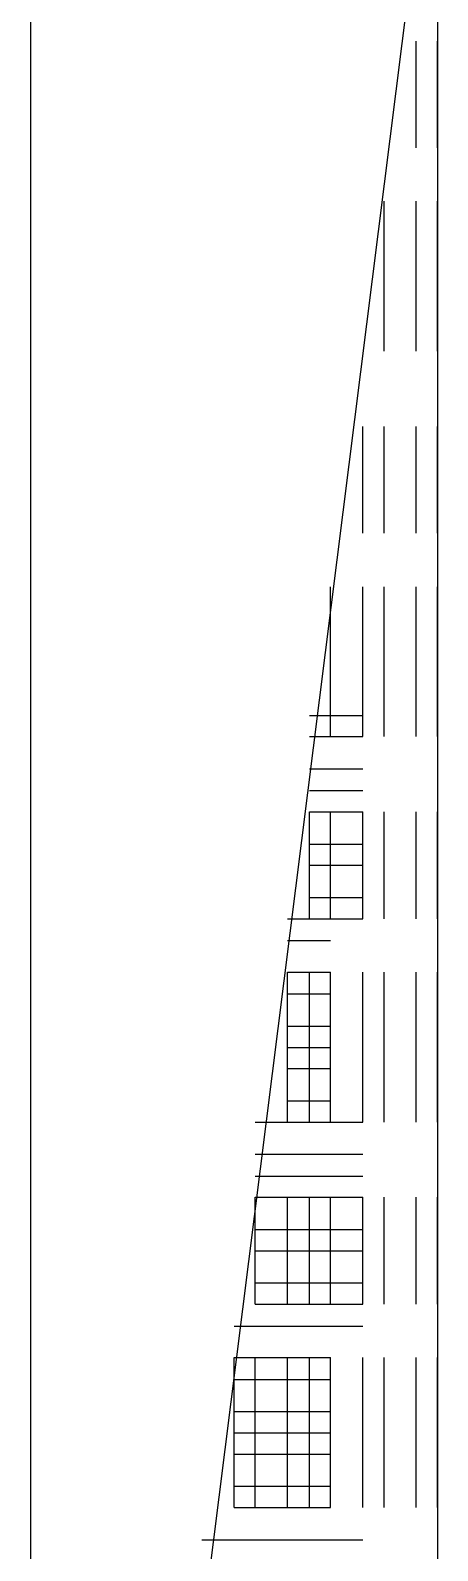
# Model space of a CAD drawing. Header units: millimetres. Extents: x 5 to 415, y 48 to 251.
# Drawn here: x 185.42 to 186.09, y 75.124 to 77.629 of the extents above; entities that cross this region are included whole.
import ezdxf

# ---------------------------------------------------------------- set-up
doc = ezdxf.new("R2010")
doc.units = ezdxf.units.MM
doc.layers.add('P', color=7, linetype='Continuous')

msp = doc.modelspace()

# ---------------------------------------------------------------- linework, layer by layer
at = {"layer": 'P'}
for points in [[(185.42, 78.07), (185.42, 72.743)], [(185.42, 72.743), (186.09, 78.07)], [(186.09, 78.07), (186.09, 72.743)], [(186.055, 77.523), (186.055, 77.611)], [(186.055, 77.523), (186.055, 77.611)], [(186.055, 77.523), (186.055, 77.611)], [(186.09, 77.523), (186.09, 77.611)], [(186.09, 77.523), (186.09, 77.611)], [(186.055, 77.435), (186.055, 77.523)], [(186.055, 77.435), (186.055, 77.523)], [(186.055, 77.435), (186.055, 77.523)], [(186.055, 77.435), (186.055, 77.523)], [(186.09, 77.435), (186.09, 77.523)], [(186.09, 77.435), (186.09, 77.523)], [(186.002, 77.258), (186.002, 77.347)], [(186.002, 77.258), (186.002, 77.347)], [(186.055, 77.258), (186.055, 77.347)], [(186.055, 77.258), (186.055, 77.347)], [(186.055, 77.258), (186.055, 77.347)], [(186.055, 77.258), (186.055, 77.347)], [(186.09, 77.258), (186.09, 77.347)], [(186.09, 77.258), (186.09, 77.347)], [(186.002, 77.188), (186.002, 77.258)], [(186.002, 77.188), (186.002, 77.258)], [(186.002, 77.188), (186.002, 77.258)], [(186.055, 77.188), (186.055, 77.258)], [(186.055, 77.188), (186.055, 77.258)], [(186.055, 77.188), (186.055, 77.258)], [(186.055, 77.188), (186.055, 77.258)], [(186.09, 77.188), (186.09, 77.258)], [(186.09, 77.188), (186.09, 77.258)], [(186.002, 77.1), (186.002, 77.188)], [(186.002, 77.1), (186.002, 77.188)], [(186.002, 77.1), (186.002, 77.188)], [(186.002, 77.1), (186.002, 77.188)], [(186.055, 77.1), (186.055, 77.188)], [(186.055, 77.1), (186.055, 77.188)], [(186.055, 77.1), (186.055, 77.188)], [(186.055, 77.1), (186.055, 77.188)], [(186.09, 77.1), (186.09, 77.188)], [(186.09, 77.1), (186.09, 77.188)], [(185.967, 76.888), (185.967, 76.976)], [(185.967, 76.888), (185.967, 76.976)], [(186.002, 76.888), (186.002, 76.976)], [(186.002, 76.888), (186.002, 76.976)], [(186.002, 76.888), (186.002, 76.976)], [(186.002, 76.888), (186.002, 76.976)], [(186.055, 76.888), (186.055, 76.976)], [(186.055, 76.888), (186.055, 76.976)], [(186.055, 76.888), (186.055, 76.976)], [(186.055, 76.888), (186.055, 76.976)], [(186.09, 76.888), (186.09, 76.976)], [(186.09, 76.888), (186.09, 76.976)], [(185.967, 76.8), (185.967, 76.888)], [(185.967, 76.8), (185.967, 76.888)], [(185.967, 76.8), (185.967, 76.888)], [(186.002, 76.8), (186.002, 76.888)], [(186.002, 76.8), (186.002, 76.888)], [(186.002, 76.8), (186.002, 76.888)], [(186.002, 76.8), (186.002, 76.888)], [(186.055, 76.8), (186.055, 76.888)], [(186.055, 76.8), (186.055, 76.888)], [(186.055, 76.8), (186.055, 76.888)], [(186.055, 76.8), (186.055, 76.888)], [(186.09, 76.8), (186.09, 76.888)], [(186.09, 76.8), (186.09, 76.888)], [(185.914, 76.623), (185.914, 76.712)], [(185.914, 76.623), (185.914, 76.712)], [(185.967, 76.623), (185.967, 76.712)], [(185.967, 76.623), (185.967, 76.712)], [(185.967, 76.623), (185.967, 76.712)], [(186.002, 76.623), (186.002, 76.712)], [(186.002, 76.623), (186.002, 76.712)], [(186.002, 76.623), (186.002, 76.712)], [(186.002, 76.623), (186.002, 76.712)], [(186.055, 76.623), (186.055, 76.712)], [(186.055, 76.623), (186.055, 76.712)], [(186.055, 76.623), (186.055, 76.712)], [(186.055, 76.623), (186.055, 76.712)], [(186.09, 76.623), (186.09, 76.712)], [(186.09, 76.623), (186.09, 76.712)], [(185.914, 76.553), (185.914, 76.623)], [(185.914, 76.553), (185.914, 76.623)], [(185.914, 76.553), (185.914, 76.623)], [(185.967, 76.553), (185.967, 76.623)], [(185.967, 76.553), (185.967, 76.623)], [(185.967, 76.553), (185.967, 76.623)], [(186.002, 76.553), (186.002, 76.623)], [(186.002, 76.553), (186.002, 76.623)], [(186.002, 76.553), (186.002, 76.623)], [(186.002, 76.553), (186.002, 76.623)], [(186.055, 76.553), (186.055, 76.623)], [(186.055, 76.553), (186.055, 76.623)], [(186.055, 76.553), (186.055, 76.623)], [(186.055, 76.553), (186.055, 76.623)], [(186.09, 76.553), (186.09, 76.623)], [(186.09, 76.553), (186.09, 76.623)], [(185.914, 76.465), (185.914, 76.553)], [(185.914, 76.465), (185.914, 76.553)], [(185.914, 76.465), (185.914, 76.553)], [(185.914, 76.465), (185.914, 76.553)], [(185.967, 76.465), (185.967, 76.553)], [(185.967, 76.465), (185.967, 76.553)], [(185.967, 76.465), (185.967, 76.553)], [(186.002, 76.465), (186.002, 76.553)], [(186.002, 76.465), (186.002, 76.553)], [(186.002, 76.465), (186.002, 76.553)], [(186.002, 76.465), (186.002, 76.553)], [(186.055, 76.465), (186.055, 76.553)], [(186.055, 76.465), (186.055, 76.553)], [(186.055, 76.465), (186.055, 76.553)], [(186.055, 76.465), (186.055, 76.553)], [(186.09, 76.465), (186.09, 76.553)], [(186.09, 76.465), (186.09, 76.553)], [(185.879, 76.5), (185.967, 76.5)], [(185.879, 76.5), (185.967, 76.5)], [(185.879, 76.465), (185.967, 76.465)], [(185.879, 76.465), (185.967, 76.465)], [(185.879, 76.465), (185.967, 76.465)], [(185.879, 76.465), (185.967, 76.465)], [(185.879, 76.412), (185.967, 76.412)], [(185.879, 76.412), (185.967, 76.412)], [(185.879, 76.412), (185.967, 76.412)], [(185.879, 76.412), (185.967, 76.412)], [(185.879, 76.376), (185.967, 76.376)], [(185.879, 76.376), (185.967, 76.376)], [(185.879, 76.376), (185.967, 76.376)], [(185.879, 76.253), (185.879, 76.341)], [(185.879, 76.253), (185.879, 76.341)], [(185.879, 76.253), (185.879, 76.341)], [(185.879, 76.341), (185.967, 76.341)], [(185.879, 76.341), (185.967, 76.341)], [(185.879, 76.341), (185.967, 76.341)], [(185.879, 76.341), (185.967, 76.341)], [(185.914, 76.253), (185.914, 76.341)], [(185.914, 76.253), (185.914, 76.341)], [(185.914, 76.253), (185.914, 76.341)], [(185.914, 76.253), (185.914, 76.341)], [(185.967, 76.253), (185.967, 76.341)], [(185.967, 76.253), (185.967, 76.341)], [(185.967, 76.253), (185.967, 76.341)], [(186.002, 76.253), (186.002, 76.341)], [(186.002, 76.253), (186.002, 76.341)], [(186.002, 76.253), (186.002, 76.341)], [(186.002, 76.253), (186.002, 76.341)], [(186.055, 76.253), (186.055, 76.341)], [(186.055, 76.253), (186.055, 76.341)], [(186.055, 76.253), (186.055, 76.341)], [(186.055, 76.253), (186.055, 76.341)], [(186.09, 76.253), (186.09, 76.341)], [(186.09, 76.253), (186.09, 76.341)], [(185.879, 76.288), (185.967, 76.288)], [(185.879, 76.288), (185.967, 76.288)], [(185.879, 76.288), (185.967, 76.288)], [(185.879, 76.288), (185.967, 76.288)], [(185.879, 76.165), (185.879, 76.253)], [(185.879, 76.165), (185.879, 76.253)], [(185.879, 76.165), (185.879, 76.253)], [(185.879, 76.253), (185.967, 76.253)], [(185.879, 76.253), (185.967, 76.253)], [(185.879, 76.253), (185.967, 76.253)], [(185.879, 76.253), (185.967, 76.253)], [(185.914, 76.165), (185.914, 76.253)], [(185.914, 76.165), (185.914, 76.253)], [(185.914, 76.165), (185.914, 76.253)], [(185.914, 76.165), (185.914, 76.253)], [(185.967, 76.165), (185.967, 76.253)], [(185.967, 76.165), (185.967, 76.253)], [(185.967, 76.165), (185.967, 76.253)], [(186.002, 76.165), (186.002, 76.253)], [(186.002, 76.165), (186.002, 76.253)], [(186.002, 76.165), (186.002, 76.253)], [(186.002, 76.165), (186.002, 76.253)], [(186.055, 76.165), (186.055, 76.253)], [(186.055, 76.165), (186.055, 76.253)], [(186.055, 76.165), (186.055, 76.253)], [(186.055, 76.165), (186.055, 76.253)], [(186.09, 76.165), (186.09, 76.253)], [(186.09, 76.165), (186.09, 76.253)], [(185.879, 76.2), (185.967, 76.2)], [(185.879, 76.2), (185.967, 76.2)], [(185.879, 76.2), (185.967, 76.2)], [(185.879, 76.2), (185.967, 76.2)], [(185.843, 76.165), (185.914, 76.165)], [(185.843, 76.165), (185.914, 76.165)], [(185.879, 76.165), (185.967, 76.165)], [(185.879, 76.165), (185.967, 76.165)], [(185.843, 76.129), (185.914, 76.129)], [(185.843, 76.129), (185.914, 76.129)], [(185.843, 76.129), (185.914, 76.129)], [(185.843, 76.129), (185.914, 76.129)], [(185.843, 75.988), (185.843, 76.077)], [(185.843, 76.077), (185.914, 76.077)], [(185.843, 76.077), (185.914, 76.077)], [(185.843, 76.077), (185.914, 76.077)], [(185.879, 75.988), (185.879, 76.077)], [(185.879, 75.988), (185.879, 76.077)], [(185.879, 75.988), (185.879, 76.077)], [(185.879, 75.988), (185.879, 76.077)], [(185.914, 75.988), (185.914, 76.077)], [(185.914, 75.988), (185.914, 76.077)], [(185.914, 75.988), (185.914, 76.077)], [(185.914, 75.988), (185.914, 76.077)], [(185.967, 75.988), (185.967, 76.077)], [(185.967, 75.988), (185.967, 76.077)], [(185.967, 75.988), (185.967, 76.077)], [(186.002, 75.988), (186.002, 76.077)], [(186.002, 75.988), (186.002, 76.077)], [(186.002, 75.988), (186.002, 76.077)], [(186.002, 75.988), (186.002, 76.077)], [(186.055, 75.988), (186.055, 76.077)], [(186.055, 75.988), (186.055, 76.077)], [(186.055, 75.988), (186.055, 76.077)], [(186.055, 75.988), (186.055, 76.077)], [(186.09, 75.988), (186.09, 76.077)], [(186.09, 75.988), (186.09, 76.077)], [(185.843, 76.041), (185.914, 76.041)], [(185.843, 76.041), (185.914, 76.041)], [(185.843, 76.041), (185.914, 76.041)], [(185.843, 76.041), (185.914, 76.041)], [(185.843, 75.918), (185.843, 75.988)], [(185.843, 75.918), (185.843, 75.988)], [(185.843, 75.988), (185.914, 75.988)], [(185.843, 75.988), (185.914, 75.988)], [(185.843, 75.988), (185.914, 75.988)], [(185.843, 75.988), (185.914, 75.988)], [(185.879, 75.918), (185.879, 75.988)], [(185.879, 75.918), (185.879, 75.988)], [(185.879, 75.918), (185.879, 75.988)], [(185.879, 75.918), (185.879, 75.988)], [(185.914, 75.918), (185.914, 75.988)], [(185.914, 75.918), (185.914, 75.988)], [(185.914, 75.918), (185.914, 75.988)], [(185.914, 75.918), (185.914, 75.988)], [(185.967, 75.918), (185.967, 75.988)], [(185.967, 75.918), (185.967, 75.988)], [(185.967, 75.918), (185.967, 75.988)], [(186.002, 75.918), (186.002, 75.988)], [(186.002, 75.918), (186.002, 75.988)], [(186.002, 75.918), (186.002, 75.988)], [(186.002, 75.918), (186.002, 75.988)], [(186.055, 75.918), (186.055, 75.988)], [(186.055, 75.918), (186.055, 75.988)], [(186.055, 75.918), (186.055, 75.988)], [(186.055, 75.918), (186.055, 75.988)], [(186.09, 75.918), (186.09, 75.988)], [(186.09, 75.918), (186.09, 75.988)], [(185.843, 75.953), (185.914, 75.953)], [(185.843, 75.953), (185.914, 75.953)], [(185.843, 75.953), (185.914, 75.953)], [(185.843, 75.953), (185.914, 75.953)], [(185.843, 75.83), (185.843, 75.918)], [(185.843, 75.83), (185.843, 75.918)], [(185.843, 75.83), (185.843, 75.918)], [(185.843, 75.918), (185.914, 75.918)], [(185.843, 75.918), (185.914, 75.918)], [(185.843, 75.918), (185.914, 75.918)], [(185.843, 75.918), (185.914, 75.918)], [(185.879, 75.83), (185.879, 75.918)], [(185.879, 75.83), (185.879, 75.918)], [(185.879, 75.83), (185.879, 75.918)], [(185.879, 75.83), (185.879, 75.918)], [(185.914, 75.83), (185.914, 75.918)], [(185.914, 75.83), (185.914, 75.918)], [(185.914, 75.83), (185.914, 75.918)], [(185.914, 75.83), (185.914, 75.918)], [(185.967, 75.83), (185.967, 75.918)], [(185.967, 75.83), (185.967, 75.918)], [(185.967, 75.83), (185.967, 75.918)], [(186.002, 75.83), (186.002, 75.918)], [(186.002, 75.83), (186.002, 75.918)], [(186.002, 75.83), (186.002, 75.918)], [(186.002, 75.83), (186.002, 75.918)], [(186.055, 75.83), (186.055, 75.918)], [(186.055, 75.83), (186.055, 75.918)], [(186.055, 75.83), (186.055, 75.918)], [(186.055, 75.83), (186.055, 75.918)], [(186.09, 75.83), (186.09, 75.918)], [(186.09, 75.83), (186.09, 75.918)], [(185.843, 75.865), (185.914, 75.865)], [(185.843, 75.865), (185.914, 75.865)], [(185.843, 75.865), (185.914, 75.865)], [(185.843, 75.865), (185.914, 75.865)], [(185.79, 75.83), (185.879, 75.83)], [(185.79, 75.83), (185.879, 75.83)], [(185.843, 75.83), (185.914, 75.83)], [(185.843, 75.83), (185.914, 75.83)], [(185.879, 75.83), (185.967, 75.83)], [(185.879, 75.83), (185.967, 75.83)], [(185.79, 75.777), (185.879, 75.777)], [(185.79, 75.777), (185.879, 75.777)], [(185.79, 75.777), (185.879, 75.777)], [(185.79, 75.777), (185.879, 75.777)], [(185.879, 75.777), (185.967, 75.777)], [(185.879, 75.777), (185.967, 75.777)], [(185.879, 75.777), (185.967, 75.777)], [(185.879, 75.777), (185.967, 75.777)], [(185.79, 75.741), (185.879, 75.741)], [(185.79, 75.741), (185.879, 75.741)], [(185.79, 75.741), (185.879, 75.741)], [(185.879, 75.741), (185.967, 75.741)], [(185.879, 75.741), (185.967, 75.741)], [(185.879, 75.741), (185.967, 75.741)], [(185.79, 75.618), (185.79, 75.706)], [(185.79, 75.618), (185.79, 75.706)], [(185.79, 75.706), (185.879, 75.706)], [(185.79, 75.706), (185.879, 75.706)], [(185.79, 75.706), (185.879, 75.706)], [(185.79, 75.706), (185.879, 75.706)], [(185.843, 75.618), (185.843, 75.706)], [(185.843, 75.618), (185.843, 75.706)], [(185.843, 75.618), (185.843, 75.706)], [(185.843, 75.618), (185.843, 75.706)], [(185.879, 75.618), (185.879, 75.706)], [(185.879, 75.618), (185.879, 75.706)], [(185.879, 75.618), (185.879, 75.706)], [(185.879, 75.618), (185.879, 75.706)], [(185.879, 75.706), (185.967, 75.706)], [(185.879, 75.706), (185.967, 75.706)], [(185.879, 75.706), (185.967, 75.706)], [(185.879, 75.706), (185.967, 75.706)], [(185.914, 75.618), (185.914, 75.706)], [(185.914, 75.618), (185.914, 75.706)], [(185.914, 75.618), (185.914, 75.706)], [(185.914, 75.618), (185.914, 75.706)], [(185.967, 75.618), (185.967, 75.706)], [(185.967, 75.618), (185.967, 75.706)], [(185.967, 75.618), (185.967, 75.706)], [(186.002, 75.618), (186.002, 75.706)], [(186.002, 75.618), (186.002, 75.706)], [(186.002, 75.618), (186.002, 75.706)], [(186.002, 75.618), (186.002, 75.706)], [(186.055, 75.618), (186.055, 75.706)], [(186.055, 75.618), (186.055, 75.706)], [(186.055, 75.618), (186.055, 75.706)], [(186.055, 75.618), (186.055, 75.706)], [(186.09, 75.618), (186.09, 75.706)], [(186.09, 75.618), (186.09, 75.706)], [(185.79, 75.653), (185.879, 75.653)], [(185.79, 75.653), (185.879, 75.653)], [(185.79, 75.653), (185.879, 75.653)], [(185.79, 75.653), (185.879, 75.653)], [(185.879, 75.653), (185.967, 75.653)], [(185.879, 75.653), (185.967, 75.653)], [(185.879, 75.653), (185.967, 75.653)], [(185.879, 75.653), (185.967, 75.653)], [(185.79, 75.53), (185.79, 75.618)], [(185.79, 75.53), (185.79, 75.618)], [(185.79, 75.53), (185.79, 75.618)], [(185.79, 75.618), (185.879, 75.618)], [(185.79, 75.618), (185.879, 75.618)], [(185.79, 75.618), (185.879, 75.618)], [(185.79, 75.618), (185.879, 75.618)], [(185.843, 75.53), (185.843, 75.618)], [(185.843, 75.53), (185.843, 75.618)], [(185.843, 75.53), (185.843, 75.618)], [(185.843, 75.53), (185.843, 75.618)], [(185.879, 75.53), (185.879, 75.618)], [(185.879, 75.53), (185.879, 75.618)], [(185.879, 75.53), (185.879, 75.618)], [(185.879, 75.53), (185.879, 75.618)], [(185.879, 75.618), (185.967, 75.618)], [(185.879, 75.618), (185.967, 75.618)], [(185.879, 75.618), (185.967, 75.618)], [(185.879, 75.618), (185.967, 75.618)], [(185.914, 75.53), (185.914, 75.618)], [(185.914, 75.53), (185.914, 75.618)], [(185.914, 75.53), (185.914, 75.618)], [(185.914, 75.53), (185.914, 75.618)], [(185.967, 75.53), (185.967, 75.618)], [(185.967, 75.53), (185.967, 75.618)], [(185.967, 75.53), (185.967, 75.618)], [(186.002, 75.53), (186.002, 75.618)], [(186.002, 75.53), (186.002, 75.618)], [(186.002, 75.53), (186.002, 75.618)], [(186.002, 75.53), (186.002, 75.618)], [(186.055, 75.53), (186.055, 75.618)], [(186.055, 75.53), (186.055, 75.618)], [(186.055, 75.53), (186.055, 75.618)], [(186.055, 75.53), (186.055, 75.618)], [(186.09, 75.53), (186.09, 75.618)], [(186.09, 75.53), (186.09, 75.618)], [(185.79, 75.565), (185.879, 75.565)], [(185.79, 75.565), (185.879, 75.565)], [(185.79, 75.565), (185.879, 75.565)], [(185.79, 75.565), (185.879, 75.565)], [(185.879, 75.565), (185.967, 75.565)], [(185.879, 75.565), (185.967, 75.565)], [(185.879, 75.565), (185.967, 75.565)], [(185.879, 75.565), (185.967, 75.565)], [(185.79, 75.53), (185.879, 75.53)], [(185.79, 75.53), (185.879, 75.53)], [(185.79, 75.53), (185.879, 75.53)], [(185.79, 75.53), (185.879, 75.53)], [(185.879, 75.53), (185.967, 75.53)], [(185.879, 75.53), (185.967, 75.53)], [(185.879, 75.53), (185.967, 75.53)], [(185.879, 75.53), (185.967, 75.53)], [(185.755, 75.494), (185.843, 75.494)], [(185.755, 75.494), (185.843, 75.494)], [(185.79, 75.494), (185.879, 75.494)], [(185.79, 75.494), (185.879, 75.494)], [(185.843, 75.494), (185.914, 75.494)], [(185.843, 75.494), (185.914, 75.494)], [(185.879, 75.494), (185.967, 75.494)], [(185.879, 75.494), (185.967, 75.494)], [(185.755, 75.353), (185.755, 75.442)], [(185.755, 75.442), (185.843, 75.442)], [(185.755, 75.442), (185.843, 75.442)], [(185.755, 75.442), (185.843, 75.442)], [(185.79, 75.353), (185.79, 75.442)], [(185.79, 75.353), (185.79, 75.442)], [(185.79, 75.353), (185.79, 75.442)], [(185.79, 75.353), (185.79, 75.442)], [(185.843, 75.353), (185.843, 75.442)], [(185.843, 75.353), (185.843, 75.442)], [(185.843, 75.353), (185.843, 75.442)], [(185.843, 75.353), (185.843, 75.442)], [(185.843, 75.442), (185.914, 75.442)], [(185.843, 75.442), (185.914, 75.442)], [(185.843, 75.442), (185.914, 75.442)], [(185.879, 75.353), (185.879, 75.442)], [(185.879, 75.353), (185.879, 75.442)], [(185.879, 75.353), (185.879, 75.442)], [(185.879, 75.353), (185.879, 75.442)], [(185.914, 75.353), (185.914, 75.442)], [(185.914, 75.353), (185.914, 75.442)], [(185.914, 75.353), (185.914, 75.442)], [(185.914, 75.353), (185.914, 75.442)], [(185.967, 75.353), (185.967, 75.442)], [(185.967, 75.353), (185.967, 75.442)], [(185.967, 75.353), (185.967, 75.442)], [(186.002, 75.353), (186.002, 75.442)], [(186.002, 75.353), (186.002, 75.442)], [(186.002, 75.353), (186.002, 75.442)], [(186.002, 75.353), (186.002, 75.442)], [(186.055, 75.353), (186.055, 75.442)], [(186.055, 75.353), (186.055, 75.442)], [(186.055, 75.353), (186.055, 75.442)], [(186.055, 75.353), (186.055, 75.442)], [(186.09, 75.353), (186.09, 75.442)], [(186.09, 75.353), (186.09, 75.442)], [(185.755, 75.406), (185.843, 75.406)], [(185.755, 75.406), (185.843, 75.406)], [(185.755, 75.406), (185.843, 75.406)], [(185.755, 75.406), (185.843, 75.406)], [(185.843, 75.406), (185.914, 75.406)], [(185.843, 75.406), (185.914, 75.406)], [(185.843, 75.406), (185.914, 75.406)], [(185.843, 75.406), (185.914, 75.406)], [(185.755, 75.283), (185.755, 75.353)], [(185.755, 75.283), (185.755, 75.353)], [(185.755, 75.353), (185.843, 75.353)], [(185.755, 75.353), (185.843, 75.353)], [(185.755, 75.353), (185.843, 75.353)], [(185.755, 75.353), (185.843, 75.353)], [(185.79, 75.283), (185.79, 75.353)], [(185.79, 75.283), (185.79, 75.353)], [(185.79, 75.283), (185.79, 75.353)], [(185.79, 75.283), (185.79, 75.353)], [(185.843, 75.283), (185.843, 75.353)], [(185.843, 75.283), (185.843, 75.353)], [(185.843, 75.283), (185.843, 75.353)], [(185.843, 75.283), (185.843, 75.353)], [(185.843, 75.353), (185.914, 75.353)], [(185.843, 75.353), (185.914, 75.353)], [(185.843, 75.353), (185.914, 75.353)], [(185.843, 75.353), (185.914, 75.353)], [(185.879, 75.283), (185.879, 75.353)], [(185.879, 75.283), (185.879, 75.353)], [(185.879, 75.283), (185.879, 75.353)], [(185.879, 75.283), (185.879, 75.353)], [(185.914, 75.283), (185.914, 75.353)], [(185.914, 75.283), (185.914, 75.353)], [(185.914, 75.283), (185.914, 75.353)], [(185.914, 75.283), (185.914, 75.353)], [(185.967, 75.283), (185.967, 75.353)], [(185.967, 75.283), (185.967, 75.353)], [(185.967, 75.283), (185.967, 75.353)], [(186.002, 75.283), (186.002, 75.353)], [(186.002, 75.283), (186.002, 75.353)], [(186.002, 75.283), (186.002, 75.353)], [(186.002, 75.283), (186.002, 75.353)], [(186.055, 75.283), (186.055, 75.353)], [(186.055, 75.283), (186.055, 75.353)], [(186.055, 75.283), (186.055, 75.353)], [(186.055, 75.283), (186.055, 75.353)], [(186.09, 75.283), (186.09, 75.353)], [(186.09, 75.283), (186.09, 75.353)], [(185.755, 75.318), (185.843, 75.318)], [(185.755, 75.318), (185.843, 75.318)], [(185.755, 75.318), (185.843, 75.318)], [(185.755, 75.318), (185.843, 75.318)], [(185.843, 75.318), (185.914, 75.318)], [(185.843, 75.318), (185.914, 75.318)], [(185.843, 75.318), (185.914, 75.318)], [(185.843, 75.318), (185.914, 75.318)], [(185.755, 75.195), (185.755, 75.283)], [(185.755, 75.195), (185.755, 75.283)], [(185.755, 75.195), (185.755, 75.283)], [(185.755, 75.283), (185.843, 75.283)], [(185.755, 75.283), (185.843, 75.283)], [(185.755, 75.283), (185.843, 75.283)], [(185.755, 75.283), (185.843, 75.283)], [(185.79, 75.195), (185.79, 75.283)], [(185.79, 75.195), (185.79, 75.283)], [(185.79, 75.195), (185.79, 75.283)], [(185.79, 75.195), (185.79, 75.283)], [(185.843, 75.195), (185.843, 75.283)], [(185.843, 75.195), (185.843, 75.283)], [(185.843, 75.195), (185.843, 75.283)], [(185.843, 75.195), (185.843, 75.283)], [(185.843, 75.283), (185.914, 75.283)], [(185.843, 75.283), (185.914, 75.283)], [(185.843, 75.283), (185.914, 75.283)], [(185.843, 75.283), (185.914, 75.283)], [(185.879, 75.195), (185.879, 75.283)], [(185.879, 75.195), (185.879, 75.283)], [(185.879, 75.195), (185.879, 75.283)], [(185.879, 75.195), (185.879, 75.283)], [(185.914, 75.195), (185.914, 75.283)], [(185.914, 75.195), (185.914, 75.283)], [(185.914, 75.195), (185.914, 75.283)], [(185.914, 75.195), (185.914, 75.283)], [(185.967, 75.195), (185.967, 75.283)], [(185.967, 75.195), (185.967, 75.283)], [(185.967, 75.195), (185.967, 75.283)], [(186.002, 75.195), (186.002, 75.283)], [(186.002, 75.195), (186.002, 75.283)], [(186.002, 75.195), (186.002, 75.283)], [(186.002, 75.195), (186.002, 75.283)], [(186.055, 75.195), (186.055, 75.283)], [(186.055, 75.195), (186.055, 75.283)], [(186.055, 75.195), (186.055, 75.283)], [(186.055, 75.195), (186.055, 75.283)], [(186.09, 75.195), (186.09, 75.283)], [(186.09, 75.195), (186.09, 75.283)], [(185.755, 75.23), (185.843, 75.23)], [(185.755, 75.23), (185.843, 75.23)], [(185.755, 75.23), (185.843, 75.23)], [(185.755, 75.23), (185.843, 75.23)], [(185.843, 75.23), (185.914, 75.23)], [(185.843, 75.23), (185.914, 75.23)], [(185.843, 75.23), (185.914, 75.23)], [(185.843, 75.23), (185.914, 75.23)], [(185.755, 75.195), (185.843, 75.195)], [(185.755, 75.195), (185.843, 75.195)], [(185.755, 75.195), (185.843, 75.195)], [(185.755, 75.195), (185.843, 75.195)], [(185.843, 75.195), (185.914, 75.195)], [(185.843, 75.195), (185.914, 75.195)], [(185.843, 75.195), (185.914, 75.195)], [(185.843, 75.195), (185.914, 75.195)], [(185.702, 75.142), (185.79, 75.142)], [(185.702, 75.142), (185.79, 75.142)], [(185.755, 75.142), (185.843, 75.142)], [(185.755, 75.142), (185.843, 75.142)], [(185.79, 75.142), (185.879, 75.142)], [(185.79, 75.142), (185.879, 75.142)], [(185.843, 75.142), (185.914, 75.142)], [(185.843, 75.142), (185.914, 75.142)], [(185.879, 75.142), (185.967, 75.142)], [(185.879, 75.142), (185.967, 75.142)]]:
    msp.add_lwpolyline(points, dxfattribs=at)

doc.saveas('drawing.dxf')
